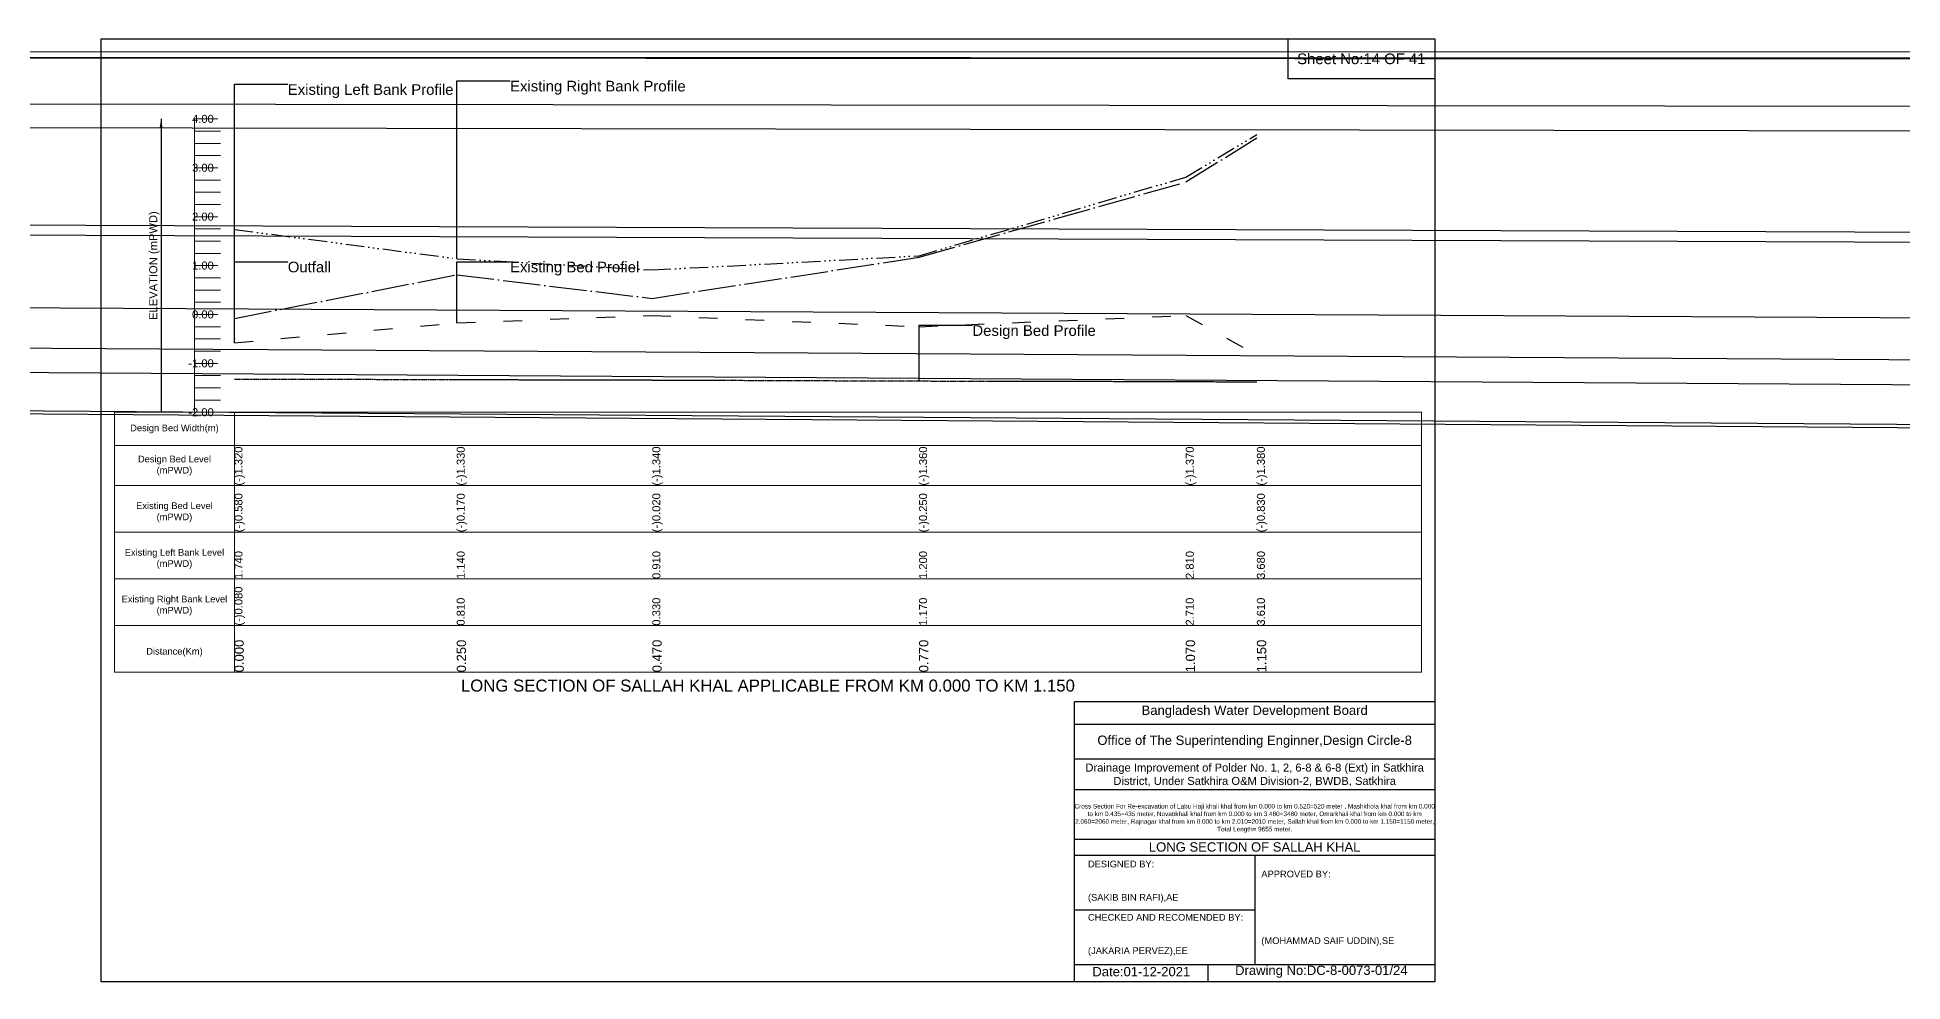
# Model space of a CAD drawing. Header units: inches. Extents: x 0 to 506000, y -4242 to 7.
# Drawn here: x 229713 to 238106, y -4242 to 7 of the extents above; entities that cross this region are included whole.
import ezdxf

# ---------------------------------------------------------------- set-up
doc = ezdxf.new("R2010")
doc.units = ezdxf.units.IN
doc.header["$LTSCALE"] = 7
doc.header["$MEASUREMENT"] = 0
for name, pattern in [('ACAD_ISO03W100', [30, 12, -18]), ('ACAD_ISO04W100', [30, 24, -3, 0, -3]), ('ACAD_ISO14W100', [24, 12, -3, 0, -3, 0, -3, 0, -3]), ('CENTER', [2, 1.25, -0.25, 0.25, -0.25])]:
    doc.linetypes.add(name, pattern=pattern)
for name, color, linetype, lineweight in [('Cross Section Labels', 7, 'Continuous', 9), ('Design Bed Level Long Section', 7, 'CENTER', 25), ('Existing Bed Level for Long Section', 7, 'ACAD_ISO03W100', 25), ('Existing Left Bank of Long section', 7, 'ACAD_ISO04W100', 25), ('Existing Right Bank of Long Section', 7, 'ACAD_ISO14W100', 25), ('Long Section Border', 7, 'Continuous', 9), ('Long Section Labels', 7, 'Continuous', 9), ('Vscale for Long Section', 7, 'Continuous', 9)]:
    doc.layers.add(name, color=color, linetype=linetype, lineweight=lineweight)
doc.styles.get("Standard").update_dxf_attribs({"font": 'arial.ttf'})
doc.dimstyles.get("Standard").update_dxf_attribs({"dimtxt": 0.18, "dimasz": 0.18, "dimexe": 0.18, "dimexo": 0.0625, "dimgap": 0.09, "dimtad": 0, "dimtih": 1, "dimtoh": 1, "dimdec": 4, "dimzin": 0, "dimdsep": 46, "dimtxsty": 'Standard', "dimcen": 0.09, "dimadec": 0, "dimazin": 0, "dimtfac": 1, "dimtdec": 4, "dimtofl": 0, "dimtmove": 0, "dimatfit": 3, "dimfxl": 1, "dimtolj": 1, "dimtzin": 0, "dimarcsym": 0})

msp = doc.modelspace()

# ---------------------------------------------------------------- linework, layer by layer
for points in [[(230000, 0), (236000, 0), (236000, -4242), (230000, -4242)], [(235340, 0), (236000, 0), (236000, -180), (235340, -180)]]:
    msp.add_lwpolyline(points, close=True)
for points in [[(234380, -4242), (234380, -2982), (236000, -2982)], [(234380, -3084), (236000, -3084)], [(234380, -3240), (236000, -3240)], [(234380, -3378), (236000, -3378)], [(234380, -3600), (236000, -3600)], [(234380, -3672), (236000, -3672)], [(235190, -3672), (235190, -4164)], [(234380, -3918), (235190, -3918)], [(234380, -4164), (236000, -4164)], [(234980, -4164), (234980, -4242)]]:
    msp.add_lwpolyline(points)
at = {"layer": 'Design Bed Level Long Section'}
msp.add_lwpolyline([(230600, -1530.4), (231600, -1532.6), (232480, -1534.8), (233680, -1539.2), (234880, -1541.4), (235200, -1543.6)], dxfattribs=at)
at = {"layer": 'Existing Bed Level for Long Section'}
msp.add_lwpolyline([(230600, -1367.6), (231600, -1277.4), (232480, -1244.4), (233680, -1295), (234880, -1244.4), (235200, -1422.6)], dxfattribs=at)
at = {"layer": 'Existing Left Bank of Long section'}
msp.add_lwpolyline([(230600, -1257.6), (231600, -1061.8), (232480, -1167.4), (233680, -982.6), (234880, -643.8), (235200, -445.8)], dxfattribs=at)
at = {"layer": 'Existing Right Bank of Long Section'}
msp.add_lwpolyline([(230600, -857.2), (231600, -989.2), (232480, -1039.8), (233680, -976), (234880, -621.8), (235200, -430.4)], dxfattribs=at)
at = {"layer": 'Long Section Border'}
msp.add_lwpolyline([(230060, -1680), (235940, -1680), (235940, -2850), (230060, -2850)], close=True, dxfattribs=at)
for points in [[(230600, -1680), (230600, -2850)], [(230060, -1830), (235940, -1830)], [(230060, -2010), (235940, -2010)], [(230060, -2220), (235940, -2220)], [(230060, -2430), (235940, -2430)], [(230060, -2640), (235940, -2640)]]:
    msp.add_lwpolyline(points, dxfattribs=at)
at = {"layer": 'Vscale for Long Section'}
for points in [[(230420, -1680), (230420, -1460), (230420, -1240), (230420, -1020), (230420, -800), (230420, -580), (230420, -360)], [(230420, -360), (230525, -360)], [(230420, -415), (230537, -415)], [(230420, -470), (230537, -470)], [(230420, -525), (230537, -525)], [(230420, -580), (230525, -580)], [(230420, -635), (230537, -635)], [(230420, -690), (230537, -690)], [(230420, -745), (230537, -745)], [(230420, -800), (230525, -800)], [(230420, -855), (230537, -855)], [(230420, -910), (230537, -910)], [(230420, -965), (230537, -965)], [(230420, -1020), (230525, -1020)], [(230420, -1075), (230537, -1075)], [(230420, -1130), (230537, -1130)], [(230420, -1185), (230537, -1185)], [(230420, -1240), (230525, -1240)], [(230420, -1295), (230537, -1295)], [(230420, -1350), (230537, -1350)], [(230420, -1405), (230537, -1405)], [(230420, -1460), (230525, -1460)], [(230420, -1515), (230537, -1515)], [(230420, -1570), (230537, -1570)], [(230420, -1625), (230537, -1625)], [(230420, -1680), (230525, -1680)]]:
    msp.add_lwpolyline(points, dxfattribs=at)

# ---------------------------------------------------------------- texts
at = {"attachment_point": 5}
for s, insert, char_height in [('Sheet No:14 OF 41', (235670, -90), 48), ('Bangladesh Water Development Board', (235190, -3027), 42), ('Office of The Superintending Enginner,Design Circle-8', (235190, -3162), 42)]:
    msp.add_mtext(s, dxfattribs=dict(at, insert=insert, char_height=char_height))
for s, insert, char_height, width, attachment_point in [('Drainage Improvement of Polder No. 1, 2, 6-8 & 6-8 (Ext) in Satkhira District, Under Satkhira O&M Division-2, BWDB, Satkhira', (235190, -3312), 36, 1680, 5), ('Cross Section For Re-excavation of Labu Haji khali khal from km 0.000 to km 0.520=520 meter , Mashkhola khal from km 0.000 to km 0.435=435 meter, Novabkhali khal from km 0.000 to km 3.480=3480 meter, Omarkhali khal from km 0.000 to km 2.060=2060 meter, Rajnagar khal from km 0.000 to km 2.010=2010 meter, Sallah khal from km 0.000 to km 1.150=1150 meter, Total Length= 9655 meter. ', (235190, -3507), 20.5611, 1620, 5), ('LONG SECTION OF SALLAH KHAL', (235190, -3636), 42, 1680, 5), ('DESIGNED BY:^J^J^J(SAKIB BIN RAFI),AE', (234440, -3792), 30, 840, 4), ('APPROVED BY:^J^J^J^J^J^J(MOHAMMAD SAIF UDDIN),SE', (235220, -3912), 30, 840, 4), ('CHECKED AND RECOMENDED BY:^J^J^J(JAKARIA PERVEZ),EE', (234440, -4032), 30, 840, 4), ('Date:01-12-2021', (234680, -4197), 42, 840, 5), ('Drawing No:DC-8-0073-01/24', (235490, -4197), 42, 1320, 5)]:
    msp.add_mtext(s, dxfattribs=dict(insert=insert, char_height=char_height, width=width, attachment_point=attachment_point))
at = {"layer": 'Long Section Border', "attachment_point": 5}
for s, insert, char_height in [('Design Bed Width(m)', (230330, -1755), 30), ('Design Bed Level^J(mPWD)', (230330, -1920), 30), ('Existing Bed Level^J(mPWD)', (230330, -2130), 30), ('Existing Left Bank Level^J(mPWD)', (230330, -2340), 30), ('Existing Right Bank Level^J(mPWD)', (230330, -2550), 30), ('Distance(Km)', (230330, -2760), 30), ('LONG SECTION OF SALLAH KHAL APPLICABLE FROM KM 0.000 TO KM 1.150', (233000, -2910), 54)]:
    msp.add_mtext(s, dxfattribs=dict(at, insert=insert, char_height=char_height))
at = {"layer": 'Long Section Labels', "char_height": 48, "attachment_point": 1}
for s, insert in [('Existing Left Bank Profile', (230840, -203.8)), ('Existing Right Bank Profile', (231840, -188.4)), ('Outfall', (230840, -1002.4)), ('Existing Bed Profiel', (231840, -1002.4)), ('Design Bed Profile', (233920, -1288.4))]:
    msp.add_mtext(s, dxfattribs=dict(at, insert=insert))
at = {"layer": 'Vscale for Long Section', "char_height": 36, "attachment_point": 6}
for s, insert in [('4.00', (230507, -360)), ('3.00', (230507, -580)), ('2.00', (230507, -800)), ('1.00', (230507, -1020)), ('0.00', (230507, -1240)), ('-1.00', (230507, -1460)), ('-2.00', (230507, -1680))]:
    msp.add_mtext(s, dxfattribs=dict(at, insert=insert))
at = {"layer": 'Vscale for Long Section', "rotation": 90}
for s, insert, char_height, attachment_point in [('ELEVATION (mPWD)', (230240, -1020), 36, 5), ('(-)1.320', (230600, -2010), 36, 1), ('(-)1.330', (231600, -2010), 36, 1), ('(-)1.340', (232480, -2010), 36, 1), ('(-)1.360', (233680, -2010), 36, 1), ('(-)1.370', (234880, -2010), 36, 1), ('(-)1.380', (235200, -2010), 36, 1), ('(-)0.580', (230600, -2220), 36, 1), ('(-)0.170', (231600, -2220), 36, 1), ('(-)0.020', (232480, -2220), 36, 1), ('(-)0.020', (232480, -2220), 36, 1), ('(-)0.250', (233680, -2220), 36, 1), ('(-)0.830', (235200, -2220), 36, 1), ('1.740', (230600, -2430), 36, 1), ('1.140', (231600, -2430), 36, 1), ('0.910', (232480, -2430), 36, 1), ('1.200', (233680, -2430), 36, 1), ('2.810', (234880, -2430), 36, 1), ('3.680', (235200, -2430), 36, 1), ('(-)0.080', (230600, -2640), 36, 1), ('0.810', (231600, -2640), 36, 1), ('0.330', (232480, -2640), 36, 1), ('1.170', (233680, -2640), 36, 1), ('2.710', (234880, -2640), 36, 1), ('3.610', (235200, -2640), 36, 1), ('0.000', (230600, -2850), 42, 1), ('0.250', (231600, -2850), 42, 1), ('0.470', (232480, -2850), 42, 1), ('0.770', (233680, -2850), 42, 1), ('1.070', (234880, -2850), 42, 1), ('1.150', (235200, -2850), 42, 1)]:
    msp.add_mtext(s, dxfattribs=dict(at, insert=insert, char_height=char_height, attachment_point=attachment_point))

# ---------------------------------------------------------------- leaders
at = {"layer": 'Cross Section Labels', "annotation_type": 0, "has_hookline": 1, "hookline_direction": 0, "text_width": 497}
for points in [[(0, 0), (403262, -145.5), (403441.9, -145.5)], [(0, 0), (413300, -154.4), (413479.9, -154.4)], [(0, 0), (452717.5, -111.2), (452897.4, -111.2)], [(0, 0), (272532, -347), (272711.9, -347)], [(0, 0), (292196, -508.2), (292286.3, -113.5), (292329.5, -113.5)], [(0, 0), (323900, -1705.5), (324079.9, -1705.5)], [(0, 0), (412980, -1586.3), (413159.9, -1586.3)], [(0, 0), (443222, -1616.7), (443401.9, -1616.7)], [(0, 0), (242808, -1782.7), (242987.9, -1782.7)], [(0, 0), (262714, -1591.5), (262893.9, -1591.5)], [(0, 0), (273030, -1988.8), (273209.9, -1988.8)], [(0, 0), (283272, -1850.8), (283451.9, -1850.8)]]:
    msp.add_leader(points, dimstyle='Standard', override={"dimasz": 43.2}, dxfattribs=at)
at = {"layer": 'Long Section Labels', "annotation_type": 0, "has_hookline": 1, "hookline_direction": 0}
for points, text_width in [([(230600, -1257.6), (230600, -203.8), (230839.9, -203.8)], 737.4), ([(231600, -989.2), (231600, -188.4), (231839.9, -188.4)], 782), ([(230600, -1367.6), (230600, -1002.4), (230839.9, -1002.4)], 185.8), ([(231600, -1277.4), (231600, -1002.4), (231839.9, -1002.4)], 571.4), ([(233680, -1539.2), (233680, -1288.4), (233919.9, -1288.4)], 547.4)]:
    msp.add_leader(points, dimstyle='Standard', override={"dimasz": 21.6}, dxfattribs=dict(at, text_width=text_width))
at = {"layer": 'Vscale for Long Section'}
msp.add_leader([(230270, -360), (230270, -1680)], dimstyle='Standard', override={"dimasz": 43.2}, dxfattribs=at)

doc.saveas('drawing.dxf')
